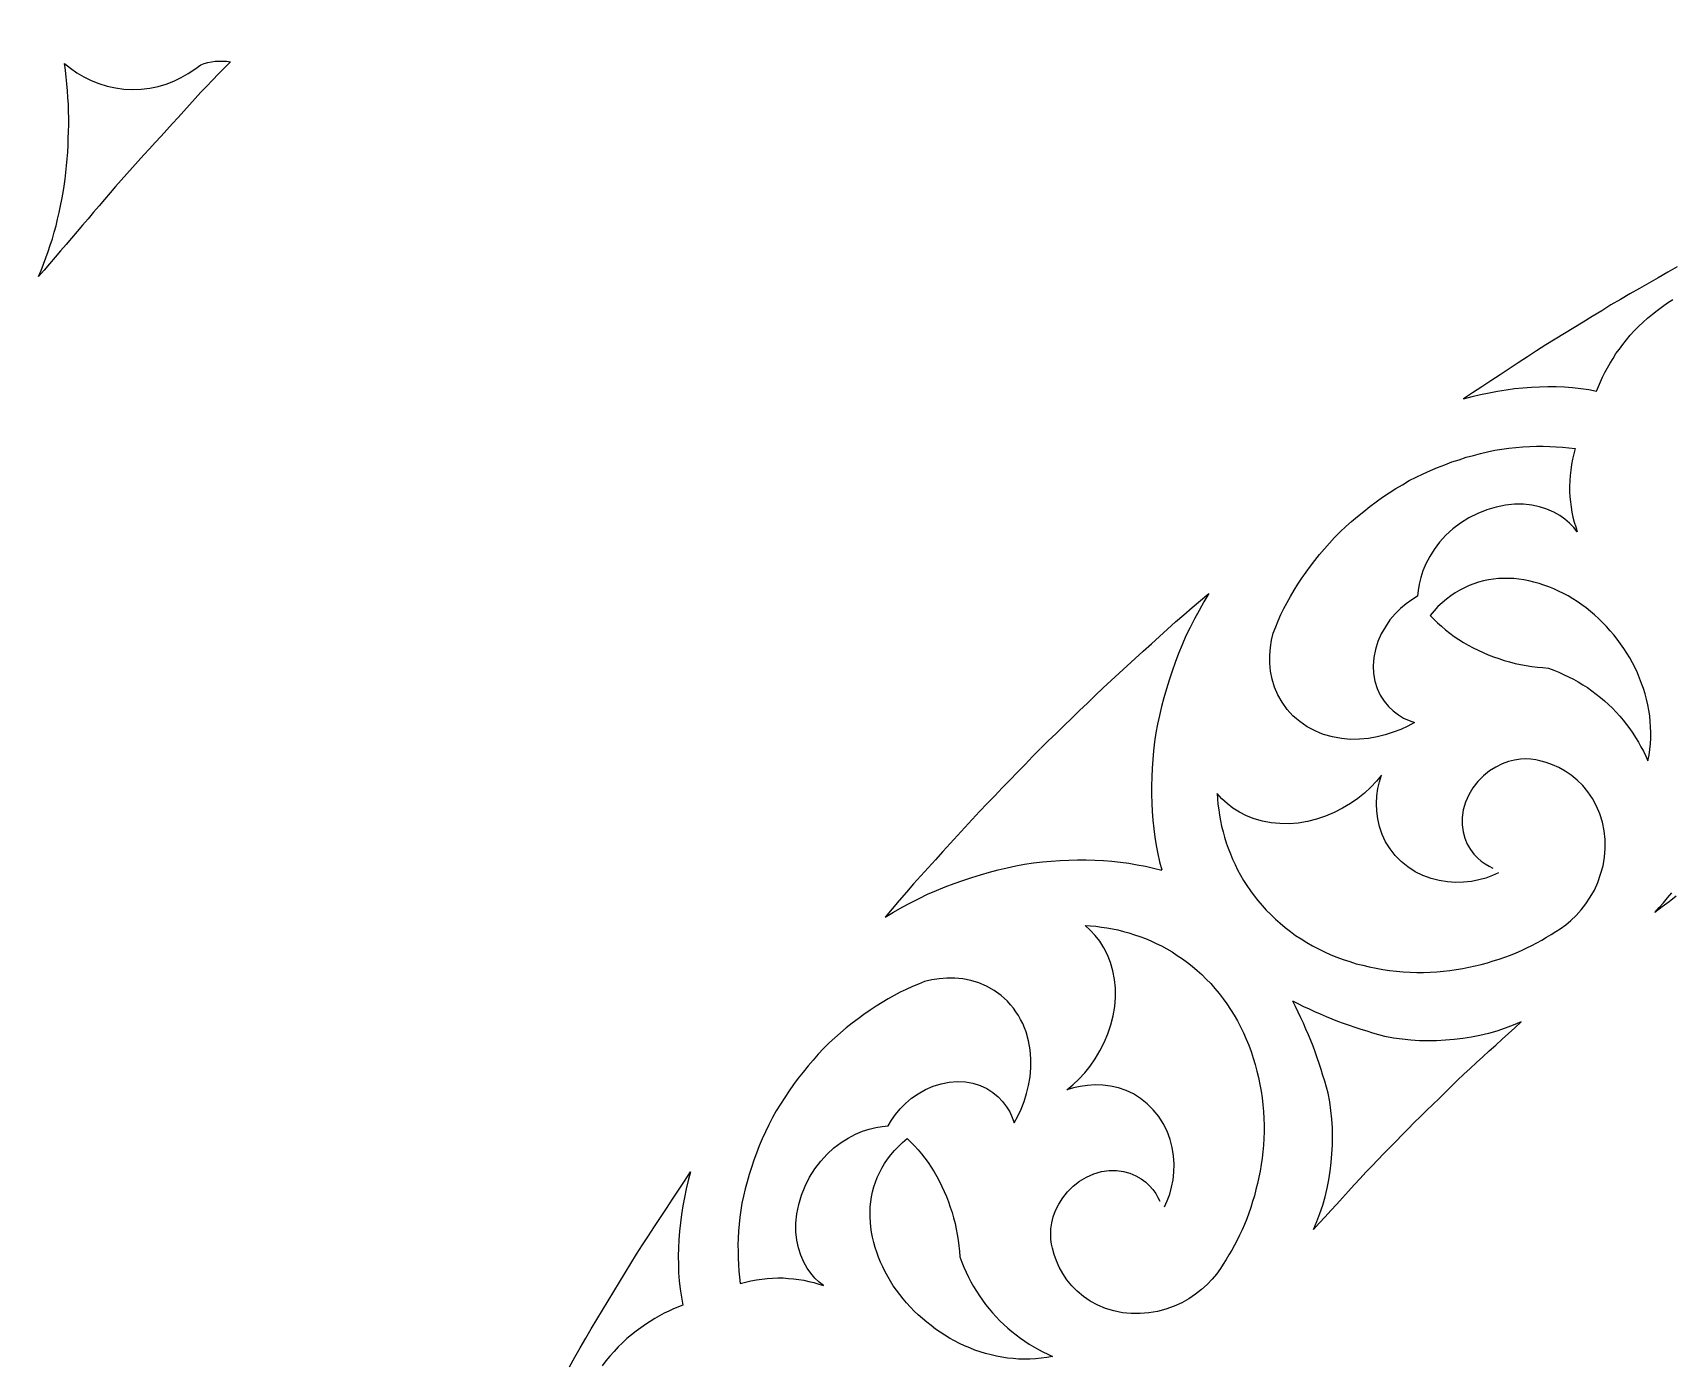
# Model space of a CAD drawing. Extents: x -1903 to -234, y -575 to 545.
# Drawn here: x -1690.4 to -1504.9, y 149.1 to 299.6 of the extents above; entities that cross this region are included whole.
import ezdxf

# ---------------------------------------------------------------- set-up
doc = ezdxf.new("R2010")
doc.units = 0
doc.layers.add('LAYER_1', color=18, linetype='CONTINUOUS')

msp = doc.modelspace()

# ---------------------------------------------------------------- linework, layer by layer
at = {"layer": 'LAYER_1'}
msp.add_lwpolyline([(-1342.91, 545.22, 0.414214), (-1902.91, -14.78, 0.414214), (-1342.91, -574.78, 0.414214), (-782.91, -14.78, 0.414214)], format="xyb", close=True, dxfattribs=at)
for points in [[(-1689.71, 271.98), (-1689.42, 272.69), (-1689.14, 273.4), (-1688.88, 274.11), (-1688.62, 274.83), (-1688.38, 275.56), (-1688.15, 276.28), (-1687.94, 277.02), (-1687.73, 277.75), (-1687.55, 278.49), (-1687.37, 279.24), (-1687.22, 279.99), (-1687.06, 280.74), (-1686.94, 281.5), (-1686.81, 282.25), (-1686.71, 283.02), (-1686.61, 283.78), (-1686.53, 284.55), (-1686.46, 285.32), (-1686.41, 286.09), (-1686.36, 286.87), (-1686.34, 287.64), (-1686.31, 288.41), (-1686.3, 289.18), (-1686.29, 289.95), (-1686.31, 290.72), (-1686.33, 291.49), (-1686.38, 292.27), (-1686.42, 293.04), (-1686.5, 293.82), (-1686.57, 294.59), (-1686.67, 295.37), (-1686.77, 296.14), (-1686.1, 295.59), (-1685.37, 295.07), (-1684.59, 294.61), (-1683.75, 294.2), (-1682.87, 293.85), (-1681.95, 293.57), (-1681, 293.36), (-1680.03, 293.23), (-1679.05, 293.19), (-1678.07, 293.22), (-1677.11, 293.34), (-1676.16, 293.53), (-1675.25, 293.8), (-1674.37, 294.14), (-1673.54, 294.54), (-1672.77, 294.99), (-1672.02, 295.48), (-1671.34, 296), (-1670.93, 296.14), (-1670.52, 296.24), (-1670.1, 296.32), (-1669.68, 296.38), (-1669.26, 296.41), (-1668.83, 296.41), (-1668.41, 296.38), (-1667.98, 296.33), (-1668.65, 295.64), (-1669.32, 294.95), (-1669.99, 294.26), (-1670.66, 293.57), (-1671.31, 292.87), (-1671.96, 292.16), (-1672.6, 291.45), (-1673.25, 290.74), (-1673.9, 290.03), (-1674.54, 289.32), (-1675.19, 288.61), (-1675.83, 287.9), (-1676.48, 287.19), (-1677.13, 286.48), (-1677.77, 285.77), (-1678.42, 285.06), (-1679.06, 284.35), (-1679.71, 283.64), (-1680.36, 282.93), (-1680.98, 282.2), (-1681.61, 281.47), (-1682.23, 280.74), (-1682.85, 280.01), (-1683.48, 279.28), (-1684.1, 278.55), (-1684.72, 277.82), (-1685.35, 277.09), (-1685.97, 276.36), (-1686.59, 275.63), (-1687.22, 274.9), (-1687.84, 274.17), (-1688.46, 273.44), (-1689.09, 272.71)], [(-1533.79, 221.46), (-1534.54, 221.05), (-1535.34, 220.68), (-1536.2, 220.35), (-1537.1, 220.07), (-1538.04, 219.83), (-1539.01, 219.65), (-1540.01, 219.56), (-1541.04, 219.55), (-1542.07, 219.64), (-1543.09, 219.83), (-1544.09, 220.11), (-1544.57, 220.3), (-1545.05, 220.5), (-1545.51, 220.74), (-1545.96, 220.98), (-1546.38, 221.27), (-1546.8, 221.56), (-1547.18, 221.89), (-1547.56, 222.22), (-1548.23, 222.95), (-1548.8, 223.75), (-1549.28, 224.59), (-1549.65, 225.47), (-1549.92, 226.37), (-1550.09, 227.28), (-1550.18, 228.18), (-1550.18, 229.08), (-1550.11, 229.95), (-1549.98, 230.79), (-1549.79, 231.6), (-1549.51, 232.3), (-1549.23, 232.99), (-1548.92, 233.69), (-1548.59, 234.38), (-1548.21, 235.07), (-1547.84, 235.75), (-1547.42, 236.44), (-1547, 237.12), (-1546.54, 237.8), (-1546.08, 238.48), (-1545.58, 239.16), (-1545.08, 239.83), (-1544.54, 240.49), (-1544, 241.15), (-1543.42, 241.8), (-1542.84, 242.44), (-1542.21, 243.05), (-1541.58, 243.66), (-1540.92, 244.24), (-1540.25, 244.82), (-1539.55, 245.38), (-1538.86, 245.93), (-1538.13, 246.46), (-1537.41, 246.98), (-1536.66, 247.47), (-1535.92, 247.96), (-1535.15, 248.41), (-1534.38, 248.87), (-1533.59, 249.26), (-1532.79, 249.65), (-1531.98, 250.01), (-1531.18, 250.36), (-1530.36, 250.67), (-1529.55, 250.98), (-1528.74, 251.24), (-1527.92, 251.51), (-1527.11, 251.73), (-1526.3, 251.96), (-1525.5, 252.13), (-1524.7, 252.31), (-1523.89, 252.44), (-1523.09, 252.55), (-1522.3, 252.63), (-1521.51, 252.7), (-1520.74, 252.73), (-1519.96, 252.77), (-1519.21, 252.76), (-1518.46, 252.75), (-1517.73, 252.71), (-1517.01, 252.66), (-1516.3, 252.59), (-1515.6, 252.51), (-1515.75, 251.9), (-1515.89, 251.29), (-1515.99, 250.68), (-1516.09, 250.07), (-1516.15, 249.46), (-1516.2, 248.85), (-1516.21, 248.25), (-1516.21, 247.64), (-1516.17, 247.05), (-1516.13, 246.45), (-1516.05, 245.87), (-1515.96, 245.29), (-1515.83, 244.73), (-1515.7, 244.16), (-1515.52, 243.62), (-1515.35, 243.07), (-1515.74, 243.56), (-1516.21, 244.04), (-1516.74, 244.49), (-1517.34, 244.92), (-1518.02, 245.3), (-1518.78, 245.64), (-1519.61, 245.91), (-1520.5, 246.1), (-1521.45, 246.19), (-1522.45, 246.19), (-1523.48, 246.09), (-1524.53, 245.88), (-1525.58, 245.57), (-1526.62, 245.15), (-1527.62, 244.64), (-1528.57, 244.05), (-1529.45, 243.39), (-1530.25, 242.67), (-1530.95, 241.89), (-1531.55, 241.08), (-1532.07, 240.26), (-1532.49, 239.45), (-1532.83, 238.66), (-1533.09, 237.88), (-1533.27, 237.14), (-1533.38, 236.43), (-1533.44, 235.76), (-1534.09, 235.37), (-1534.74, 234.91), (-1535.38, 234.38), (-1536, 233.78), (-1536.57, 233.08), (-1537.09, 232.32), (-1537.55, 231.51), (-1537.93, 230.64), (-1538.21, 229.74), (-1538.4, 228.82), (-1538.47, 227.9), (-1538.43, 227), (-1538.27, 226.14), (-1538.02, 225.32), (-1537.67, 224.57), (-1537.24, 223.89), (-1536.75, 223.29), (-1536.2, 222.77), (-1535.62, 222.33), (-1535.02, 221.97), (-1534.41, 221.68)], [(-1507.34, 217.13), (-1507.21, 217.77), (-1507.12, 218.4), (-1507.05, 219.04), (-1507.02, 219.68), (-1507.01, 220.32), (-1507.03, 220.96), (-1507.07, 221.59), (-1507.14, 222.22), (-1507.23, 222.85), (-1507.35, 223.47), (-1507.49, 224.09), (-1507.66, 224.7), (-1507.84, 225.31), (-1508.05, 225.9), (-1508.28, 226.5), (-1508.53, 227.08), (-1508.8, 227.65), (-1509.09, 228.22), (-1509.4, 228.78), (-1509.73, 229.32), (-1510.07, 229.85), (-1510.43, 230.38), (-1510.81, 230.89), (-1511.2, 231.38), (-1511.61, 231.86), (-1512.03, 232.33), (-1512.47, 232.79), (-1512.92, 233.22), (-1513.38, 233.65), (-1513.86, 234.05), (-1514.34, 234.44), (-1514.84, 234.81), (-1515.35, 235.16), (-1515.86, 235.49), (-1516.39, 235.8), (-1516.92, 236.09), (-1517.46, 236.36), (-1518.01, 236.61), (-1518.56, 236.84), (-1519.12, 237.04), (-1519.68, 237.22), (-1520.25, 237.38), (-1520.82, 237.51), (-1521.39, 237.62), (-1521.97, 237.7), (-1522.55, 237.76), (-1523.12, 237.79), (-1523.7, 237.79), (-1524.27, 237.76), (-1524.84, 237.71), (-1525.41, 237.63), (-1525.98, 237.52), (-1526.53, 237.37), (-1527.08, 237.19), (-1527.61, 236.98), (-1528.14, 236.73), (-1528.67, 236.46), (-1529.18, 236.15), (-1529.69, 235.81), (-1530.18, 235.43), (-1530.66, 235.03), (-1531.13, 234.59), (-1531.58, 234.11), (-1532.02, 233.6), (-1531.6, 233.18), (-1531.18, 232.76), (-1530.72, 232.36), (-1530.26, 231.96), (-1529.77, 231.59), (-1529.28, 231.22), (-1528.77, 230.88), (-1528.25, 230.54), (-1527.7, 230.23), (-1527.16, 229.92), (-1526.59, 229.65), (-1526.02, 229.38), (-1525.43, 229.14), (-1524.84, 228.9), (-1524.24, 228.7), (-1523.63, 228.49), (-1523.01, 228.33), (-1522.39, 228.16), (-1521.77, 228.04), (-1521.14, 227.91), (-1520.51, 227.82), (-1519.87, 227.73), (-1519.24, 227.68), (-1518.6, 227.61), (-1518.02, 227.39), (-1517.45, 227.17), (-1516.89, 226.91), (-1516.33, 226.65), (-1515.78, 226.36), (-1515.24, 226.07), (-1514.72, 225.74), (-1514.2, 225.41), (-1513.7, 225.05), (-1513.2, 224.69), (-1512.72, 224.3), (-1512.25, 223.91), (-1511.81, 223.49), (-1511.36, 223.07), (-1510.94, 222.63), (-1510.53, 222.18), (-1510.14, 221.71), (-1509.76, 221.24), (-1509.4, 220.75), (-1509.05, 220.26), (-1508.73, 219.75), (-1508.41, 219.25), (-1508.13, 218.72), (-1507.84, 218.2), (-1507.59, 217.66)], [(-1579.15, 176.1), (-1578.74, 176.85), (-1578.37, 177.65), (-1578.04, 178.5), (-1577.76, 179.41), (-1577.52, 180.35), (-1577.35, 181.32), (-1577.25, 182.32), (-1577.25, 183.35), (-1577.33, 184.38), (-1577.52, 185.4), (-1577.8, 186.4), (-1578, 186.88), (-1578.19, 187.36), (-1578.43, 187.81), (-1578.67, 188.27), (-1578.96, 188.69), (-1579.25, 189.11), (-1579.58, 189.49), (-1579.91, 189.87), (-1580.64, 190.54), (-1581.44, 191.11), (-1582.28, 191.58), (-1583.16, 191.95), (-1584.06, 192.22), (-1584.97, 192.4), (-1585.87, 192.49), (-1586.77, 192.49), (-1587.64, 192.42), (-1588.49, 192.29), (-1589.3, 192.1), (-1589.99, 191.82), (-1590.68, 191.54), (-1591.38, 191.22), (-1592.07, 190.9), (-1592.76, 190.52), (-1593.45, 190.15), (-1594.13, 189.73), (-1594.81, 189.31), (-1595.49, 188.85), (-1596.18, 188.39), (-1596.85, 187.89), (-1597.52, 187.39), (-1598.18, 186.85), (-1598.84, 186.31), (-1599.49, 185.73), (-1600.13, 185.15), (-1600.75, 184.52), (-1601.35, 183.89), (-1601.93, 183.22), (-1602.51, 182.56), (-1603.07, 181.86), (-1603.62, 181.16), (-1604.15, 180.44), (-1604.67, 179.72), (-1605.16, 178.97), (-1605.65, 178.22), (-1606.11, 177.46), (-1606.56, 176.69), (-1606.95, 175.89), (-1607.34, 175.1), (-1607.7, 174.29), (-1608.05, 173.48), (-1608.36, 172.67), (-1608.67, 171.86), (-1608.94, 171.04), (-1609.2, 170.23), (-1609.43, 169.42), (-1609.65, 168.61), (-1609.83, 167.81), (-1610.01, 167), (-1610.13, 166.2), (-1610.24, 165.4), (-1610.32, 164.61), (-1610.39, 163.82), (-1610.42, 163.04), (-1610.46, 162.27), (-1610.45, 161.52), (-1610.44, 160.77), (-1610.4, 160.04), (-1610.36, 159.31), (-1610.28, 158.61), (-1610.2, 157.91), (-1609.59, 158.06), (-1608.98, 158.2), (-1608.37, 158.3), (-1607.76, 158.4), (-1607.15, 158.46), (-1606.54, 158.51), (-1605.94, 158.52), (-1605.34, 158.52), (-1604.74, 158.48), (-1604.15, 158.44), (-1603.57, 158.36), (-1602.98, 158.27), (-1602.42, 158.14), (-1601.85, 158), (-1601.31, 157.83), (-1600.77, 157.66), (-1601.25, 158.05), (-1601.73, 158.51), (-1602.18, 159.05), (-1602.61, 159.65), (-1603, 160.33), (-1603.33, 161.09), (-1603.6, 161.92), (-1603.79, 162.81), (-1603.89, 163.76), (-1603.89, 164.75), (-1603.78, 165.78), (-1603.57, 166.84), (-1603.26, 167.89), (-1602.84, 168.93), (-1602.34, 169.93), (-1601.74, 170.88), (-1601.08, 171.76), (-1600.36, 172.56), (-1599.58, 173.26), (-1598.77, 173.86), (-1597.96, 174.38), (-1597.15, 174.8), (-1596.35, 175.14), (-1595.57, 175.4), (-1594.83, 175.58), (-1594.12, 175.69), (-1593.45, 175.75), (-1593.06, 176.4), (-1592.6, 177.05), (-1592.08, 177.69), (-1591.47, 178.31), (-1590.78, 178.88), (-1590.02, 179.4), (-1589.2, 179.86), (-1588.33, 180.24), (-1587.43, 180.52), (-1586.51, 180.7), (-1585.59, 180.77), (-1584.69, 180.73), (-1583.83, 180.58), (-1583.01, 180.33), (-1582.26, 179.98), (-1581.58, 179.55), (-1580.98, 179.06), (-1580.46, 178.51), (-1580.02, 177.93), (-1579.66, 177.33), (-1579.37, 176.71)], [(-1574.82, 149.64), (-1575.46, 149.52), (-1576.1, 149.43), (-1576.74, 149.36), (-1577.38, 149.32), (-1578.01, 149.32), (-1578.65, 149.33), (-1579.28, 149.38), (-1579.91, 149.45), (-1580.54, 149.54), (-1581.16, 149.66), (-1581.78, 149.8), (-1582.39, 149.96), (-1583, 150.15), (-1583.6, 150.36), (-1584.19, 150.59), (-1584.77, 150.84), (-1585.35, 151.11), (-1585.91, 151.4), (-1586.47, 151.71), (-1587.01, 152.03), (-1587.55, 152.38), (-1588.07, 152.74), (-1588.58, 153.12), (-1589.07, 153.51), (-1589.56, 153.92), (-1590.03, 154.34), (-1590.48, 154.78), (-1590.92, 155.23), (-1591.34, 155.69), (-1591.74, 156.16), (-1592.13, 156.65), (-1592.5, 157.15), (-1592.85, 157.65), (-1593.18, 158.17), (-1593.49, 158.69), (-1593.78, 159.23), (-1594.05, 159.77), (-1594.3, 160.32), (-1594.53, 160.87), (-1594.73, 161.43), (-1594.91, 161.99), (-1595.07, 162.56), (-1595.2, 163.13), (-1595.31, 163.7), (-1595.39, 164.28), (-1595.45, 164.85), (-1595.48, 165.43), (-1595.48, 166), (-1595.46, 166.58), (-1595.4, 167.15), (-1595.32, 167.72), (-1595.21, 168.28), (-1595.07, 168.84), (-1594.88, 169.38), (-1594.67, 169.92), (-1594.42, 170.45), (-1594.15, 170.98), (-1593.84, 171.49), (-1593.5, 171.99), (-1593.12, 172.49), (-1592.72, 172.97), (-1592.28, 173.43), (-1591.8, 173.89), (-1591.3, 174.33), (-1590.87, 173.91), (-1590.45, 173.48), (-1590.05, 173.03), (-1589.65, 172.57), (-1589.28, 172.08), (-1588.91, 171.59), (-1588.57, 171.07), (-1588.23, 170.56), (-1587.92, 170.01), (-1587.62, 169.46), (-1587.34, 168.9), (-1587.07, 168.33), (-1586.83, 167.74), (-1586.59, 167.15), (-1586.39, 166.54), (-1586.19, 165.94), (-1586.02, 165.32), (-1585.86, 164.7), (-1585.73, 164.07), (-1585.6, 163.45), (-1585.51, 162.81), (-1585.42, 162.18), (-1585.37, 161.55), (-1585.31, 160.91), (-1585.08, 160.33), (-1584.86, 159.75), (-1584.6, 159.19), (-1584.34, 158.63), (-1584.05, 158.09), (-1583.76, 157.55), (-1583.43, 157.03), (-1583.1, 156.5), (-1582.74, 156), (-1582.39, 155.51), (-1582, 155.03), (-1581.6, 154.56), (-1581.19, 154.11), (-1580.77, 153.67), (-1580.32, 153.25), (-1579.88, 152.84), (-1579.41, 152.45), (-1578.94, 152.07), (-1578.45, 151.71), (-1577.96, 151.36), (-1577.45, 151.04), (-1576.94, 150.72), (-1576.41, 150.43), (-1575.89, 150.15), (-1575.35, 149.9)]]:
    msp.add_lwpolyline(points, close=True, dxfattribs=at)
for points in [[(-1504.01, 273.09), (-1505.09, 272.47), (-1506.16, 271.86), (-1507.24, 271.25), (-1508.31, 270.63), (-1509.39, 270.02), (-1510.46, 269.41), (-1511.53, 268.77), (-1512.58, 268.12), (-1513.64, 267.48), (-1514.69, 266.83), (-1515.75, 266.18), (-1516.8, 265.54), (-1517.86, 264.89), (-1518.91, 264.24), (-1519.96, 263.59), (-1520.99, 262.91), (-1522.03, 262.23), (-1523.06, 261.55), (-1524.1, 260.87), (-1525.13, 260.19), (-1526.17, 259.51), (-1527.2, 258.83), (-1528.24, 258.15), (-1527.27, 258.41), (-1526.3, 258.63), (-1525.34, 258.83), (-1524.37, 259.01), (-1523.41, 259.16), (-1522.46, 259.29), (-1521.5, 259.38), (-1520.55, 259.46), (-1519.61, 259.51), (-1518.67, 259.53), (-1517.74, 259.52), (-1516.81, 259.49), (-1515.89, 259.41), (-1514.96, 259.31), (-1514.05, 259.18), (-1513.15, 259.02), (-1512.73, 260.07), (-1512.48, 260.6), (-1512.22, 261.13), (-1511.93, 261.66), (-1511.63, 262.19), (-1511.29, 262.72), (-1510.96, 263.26), (-1510.57, 263.78), (-1510.19, 264.31), (-1509.77, 264.83), (-1509.34, 265.35), (-1508.88, 265.85), (-1508.4, 266.34), (-1507.89, 266.81), (-1507.38, 267.28), (-1506.83, 267.72), (-1506.28, 268.16), (-1505.7, 268.58), (-1505.12, 269), (-1504.51, 269.39)], [(-1576.18, 218.51), (-1575.3, 219.37), (-1574.41, 220.23), (-1573.52, 221.09), (-1572.63, 221.95), (-1571.75, 222.81), (-1570.86, 223.67), (-1569.97, 224.53), (-1569.08, 225.39), (-1568.18, 226.23), (-1567.27, 227.06), (-1566.35, 227.89), (-1565.44, 228.73), (-1564.52, 229.56), (-1563.61, 230.39), (-1562.69, 231.22), (-1561.78, 232.05), (-1560.86, 232.88), (-1559.92, 233.68), (-1558.98, 234.48), (-1558.04, 235.29), (-1557.1, 236.09), (-1557.67, 235.13), (-1558.21, 234.17), (-1558.73, 233.21), (-1559.22, 232.24), (-1559.69, 231.27), (-1560.12, 230.27), (-1560.53, 229.27), (-1560.91, 228.27), (-1561.27, 227.27), (-1561.6, 226.27), (-1561.91, 225.27), (-1562.19, 224.27), (-1562.45, 223.27), (-1562.69, 222.27), (-1562.9, 221.27), (-1563.09, 220.28), (-1563.24, 219.28), (-1563.36, 218.27), (-1563.46, 217.27), (-1563.53, 216.27), (-1563.57, 215.28), (-1563.59, 214.29), (-1563.59, 213.31), (-1563.56, 212.33), (-1563.51, 211.36), (-1563.43, 210.39), (-1563.33, 209.43), (-1563.2, 208.48), (-1563.05, 207.53), (-1562.87, 206.6), (-1562.67, 205.67), (-1562.44, 204.75)], [(-1576.2, 218.49), (-1577.06, 217.6), (-1577.92, 216.72), (-1578.78, 215.83), (-1579.64, 214.94), (-1580.5, 214.05), (-1581.36, 213.17), (-1582.22, 212.28), (-1583.08, 211.39), (-1583.92, 210.49), (-1584.75, 209.57), (-1585.59, 208.66), (-1586.42, 207.74), (-1587.25, 206.83), (-1588.08, 205.92), (-1588.91, 205), (-1589.75, 204.09), (-1590.57, 203.17), (-1591.37, 202.23), (-1592.18, 201.29), (-1592.98, 200.35), (-1593.78, 199.41), (-1592.82, 199.97), (-1591.86, 200.52), (-1590.9, 201.03), (-1589.93, 201.53), (-1588.96, 202), (-1587.96, 202.43), (-1586.96, 202.84), (-1585.96, 203.22), (-1584.96, 203.57), (-1583.96, 203.91), (-1582.96, 204.22), (-1581.96, 204.5), (-1580.96, 204.76), (-1579.96, 205), (-1578.97, 205.21), (-1577.97, 205.4), (-1576.97, 205.55), (-1575.96, 205.67), (-1574.96, 205.76), (-1573.96, 205.84), (-1572.97, 205.88), (-1571.98, 205.9), (-1571, 205.9), (-1570.02, 205.87), (-1569.05, 205.82), (-1568.08, 205.74), (-1567.12, 205.64), (-1566.17, 205.51), (-1565.23, 205.35), (-1564.29, 205.18), (-1563.36, 204.97), (-1562.44, 204.74)], [(-1524.27, 204.42), (-1524.97, 204.11), (-1525.71, 203.84), (-1526.51, 203.62), (-1527.35, 203.46), (-1528.22, 203.37), (-1529.13, 203.34), (-1530.05, 203.4), (-1530.99, 203.55), (-1531.92, 203.79), (-1532.83, 204.13), (-1533.7, 204.56), (-1534.53, 205.09), (-1535.29, 205.7), (-1535.97, 206.38), (-1536.56, 207.14), (-1537.06, 207.94), (-1537.46, 208.79), (-1537.76, 209.66), (-1537.96, 210.54), (-1538.07, 211.43), (-1538.1, 212.3), (-1538.05, 213.15), (-1537.93, 213.97), (-1537.75, 214.75), (-1537.52, 215.5), (-1538.09, 214.8), (-1538.73, 214.12), (-1539.44, 213.47), (-1540.22, 212.85), (-1541.06, 212.27), (-1541.95, 211.74), (-1542.89, 211.26), (-1543.87, 210.84), (-1544.88, 210.5), (-1545.92, 210.24), (-1546.96, 210.07), (-1548.01, 209.99), (-1549.04, 210), (-1550.05, 210.1), (-1551.03, 210.29), (-1551.95, 210.56), (-1552.82, 210.9), (-1553.63, 211.31), (-1554.37, 211.77), (-1555.03, 212.28), (-1555.63, 212.83), (-1556.16, 213.41), (-1556.12, 212.81), (-1556.07, 212.2), (-1555.98, 211.58), (-1555.9, 210.96), (-1555.77, 210.33), (-1555.65, 209.71), (-1555.49, 209.08), (-1555.32, 208.46), (-1555.12, 207.83), (-1554.91, 207.21), (-1554.66, 206.59), (-1554.42, 205.97), (-1554.12, 205.36), (-1553.83, 204.75), (-1553.5, 204.16), (-1553.16, 203.56), (-1552.78, 202.98), (-1552.39, 202.4), (-1551.97, 201.84), (-1551.54, 201.28), (-1551.07, 200.74), (-1550.59, 200.21), (-1550.08, 199.7), (-1549.56, 199.19), (-1549.01, 198.71), (-1548.45, 198.23), (-1547.85, 197.79), (-1547.26, 197.34), (-1546.63, 196.94), (-1546, 196.53), (-1545.34, 196.17), (-1544.67, 195.8), (-1543.98, 195.48), (-1543.29, 195.15), (-1542.58, 194.88), (-1541.87, 194.6), (-1541.13, 194.37), (-1540.4, 194.13), (-1539.65, 193.95), (-1538.91, 193.76), (-1538.15, 193.62), (-1537.38, 193.47), (-1536.61, 193.37), (-1535.84, 193.27), (-1535.07, 193.21), (-1534.3, 193.16), (-1533.54, 193.15), (-1532.78, 193.14), (-1532.02, 193.17), (-1531.27, 193.2), (-1530.52, 193.28), (-1529.78, 193.35), (-1529.06, 193.47), (-1528.33, 193.58), (-1527.63, 193.74), (-1526.92, 193.89), (-1526.23, 194.06), (-1525.53, 194.24), (-1524.86, 194.44), (-1524.19, 194.64), (-1523.54, 194.88), (-1522.9, 195.11), (-1522.28, 195.37), (-1521.66, 195.63), (-1521.07, 195.92), (-1520.48, 196.2), (-1519.92, 196.51), (-1519.36, 196.81), (-1518.83, 197.13), (-1518.3, 197.45), (-1517.79, 197.78), (-1517.27, 198.1), (-1516.66, 198.54), (-1516.06, 199.03), (-1515.47, 199.59), (-1514.9, 200.22), (-1514.36, 200.91), (-1513.87, 201.66), (-1513.41, 202.48), (-1513.02, 203.35), (-1512.7, 204.27), (-1512.43, 205.22), (-1512.26, 206.19), (-1512.17, 207.19), (-1512.18, 208.19), (-1512.28, 209.19), (-1512.48, 210.17), (-1512.77, 211.11), (-1513.15, 212), (-1513.61, 212.84), (-1514.13, 213.61), (-1514.71, 214.31), (-1515.35, 214.93), (-1516.02, 215.48), (-1516.71, 215.95), (-1517.42, 216.35), (-1518.14, 216.67), (-1518.86, 216.93), (-1519.58, 217.13), (-1520.06, 217.23), (-1520.59, 217.3), (-1521.17, 217.33), (-1521.79, 217.3), (-1522.45, 217.21), (-1523.15, 217.04), (-1523.85, 216.78), (-1524.57, 216.42), (-1525.29, 215.97), (-1525.97, 215.42), (-1526.61, 214.78), (-1527.17, 214.05), (-1527.65, 213.26), (-1528.01, 212.43), (-1528.26, 211.57), (-1528.39, 210.71), (-1528.4, 209.88), (-1528.29, 209.08), (-1528.09, 208.34), (-1527.81, 207.67), (-1527.46, 207.08), (-1527.08, 206.56), (-1526.66, 206.11), (-1526.22, 205.74), (-1525.78, 205.43), (-1525.34, 205.17), (-1524.91, 204.97)], [(-1504.13, 201.77), (-1504.94, 201.16), (-1505.74, 200.56), (-1506.55, 199.95), (-1506.06, 200.5), (-1505.57, 201.04), (-1505.11, 201.6), (-1504.64, 202.16)], [(-1562.11, 166.58), (-1561.8, 167.28), (-1561.53, 168.02), (-1561.32, 168.82), (-1561.15, 169.65), (-1561.06, 170.53), (-1561.04, 171.43), (-1561.1, 172.36), (-1561.24, 173.3), (-1561.49, 174.23), (-1561.82, 175.14), (-1562.26, 176.01), (-1562.78, 176.83), (-1563.39, 177.59), (-1564.08, 178.27), (-1564.83, 178.87), (-1565.64, 179.37), (-1566.48, 179.77), (-1567.35, 180.07), (-1568.24, 180.27), (-1569.12, 180.38), (-1569.99, 180.41), (-1570.84, 180.35), (-1571.66, 180.23), (-1572.44, 180.05), (-1573.19, 179.83), (-1572.49, 180.4), (-1571.82, 181.04), (-1571.16, 181.75), (-1570.54, 182.53), (-1569.96, 183.36), (-1569.43, 184.26), (-1568.95, 185.2), (-1568.53, 186.18), (-1568.19, 187.19), (-1567.93, 188.22), (-1567.76, 189.27), (-1567.68, 190.32), (-1567.69, 191.35), (-1567.8, 192.36), (-1567.98, 193.33), (-1568.25, 194.26), (-1568.59, 195.13), (-1569, 195.93), (-1569.46, 196.67), (-1569.98, 197.34), (-1570.53, 197.94), (-1571.1, 198.47), (-1570.5, 198.42), (-1569.89, 198.38), (-1569.27, 198.29), (-1568.65, 198.21), (-1568.02, 198.08), (-1567.4, 197.96), (-1566.77, 197.79), (-1566.15, 197.63), (-1565.52, 197.42), (-1564.9, 197.22), (-1564.28, 196.97), (-1563.67, 196.72), (-1563.06, 196.43), (-1562.45, 196.14), (-1561.85, 195.8), (-1561.25, 195.47), (-1560.67, 195.08), (-1560.09, 194.7), (-1559.53, 194.27), (-1558.97, 193.85), (-1558.43, 193.37), (-1557.9, 192.9), (-1557.39, 192.39), (-1556.88, 191.87), (-1556.4, 191.31), (-1555.92, 190.76), (-1555.48, 190.16), (-1555.04, 189.57), (-1554.63, 188.94), (-1554.22, 188.31), (-1553.86, 187.64), (-1553.49, 186.98), (-1553.17, 186.29), (-1552.85, 185.6), (-1552.57, 184.89), (-1552.29, 184.17), (-1552.06, 183.44), (-1551.83, 182.71), (-1551.64, 181.96), (-1551.46, 181.22), (-1551.31, 180.45), (-1551.16, 179.69), (-1551.06, 178.92), (-1550.96, 178.15), (-1550.91, 177.38), (-1550.85, 176.61), (-1550.84, 175.85), (-1550.83, 175.08), (-1550.86, 174.33), (-1550.9, 173.57), (-1550.97, 172.83), (-1551.05, 172.09), (-1551.16, 171.37), (-1551.28, 170.64), (-1551.43, 169.93), (-1551.58, 169.23), (-1551.76, 168.53), (-1551.93, 167.84), (-1552.13, 167.17), (-1552.34, 166.5), (-1552.57, 165.85), (-1552.8, 165.21), (-1553.07, 164.59), (-1553.33, 163.97), (-1553.61, 163.38), (-1553.89, 162.79), (-1554.2, 162.23), (-1554.5, 161.67), (-1554.83, 161.14), (-1555.14, 160.61), (-1555.47, 160.09), (-1555.79, 159.58), (-1556.23, 158.97), (-1556.73, 158.37), (-1557.29, 157.78), (-1557.91, 157.21), (-1558.6, 156.67), (-1559.35, 156.17), (-1560.17, 155.72), (-1561.04, 155.33), (-1561.96, 155), (-1562.91, 154.74), (-1563.89, 154.56), (-1564.88, 154.48), (-1565.89, 154.49), (-1566.88, 154.59), (-1567.86, 154.79), (-1568.8, 155.08), (-1569.69, 155.46), (-1570.53, 155.91), (-1571.3, 156.44), (-1572, 157.02), (-1572.63, 157.65), (-1573.17, 158.32), (-1573.64, 159.02), (-1574.04, 159.73), (-1574.36, 160.45), (-1574.62, 161.17), (-1574.82, 161.89), (-1574.92, 162.37), (-1574.99, 162.9), (-1575.02, 163.48), (-1574.99, 164.1), (-1574.9, 164.76), (-1574.73, 165.45), (-1574.47, 166.16), (-1574.11, 166.88), (-1573.66, 167.59), (-1573.11, 168.28), (-1572.47, 168.92), (-1571.74, 169.48), (-1570.95, 169.95), (-1570.12, 170.32), (-1569.26, 170.57), (-1568.4, 170.7), (-1567.57, 170.7), (-1566.78, 170.6), (-1566.04, 170.4), (-1565.37, 170.11), (-1564.77, 169.77), (-1564.25, 169.38), (-1563.81, 168.97), (-1563.43, 168.53), (-1563.12, 168.09), (-1562.86, 167.65), (-1562.66, 167.22)], [(-1533.84, 176.13), (-1534.52, 175.43), (-1535.2, 174.73), (-1535.88, 174.03), (-1536.57, 173.32), (-1537.25, 172.62), (-1537.93, 171.92), (-1538.61, 171.21), (-1539.29, 170.51), (-1539.96, 169.8), (-1540.62, 169.07), (-1541.28, 168.35), (-1541.94, 167.62), (-1542.6, 166.9), (-1543.26, 166.18), (-1543.92, 165.45), (-1544.58, 164.73), (-1545.24, 164), (-1544.85, 164.91), (-1544.5, 165.84), (-1544.19, 166.78), (-1543.92, 167.73), (-1543.69, 168.69), (-1543.5, 169.65), (-1543.34, 170.63), (-1543.23, 171.61), (-1543.15, 172.6), (-1543.1, 173.58), (-1543.08, 174.56), (-1543.1, 175.54), (-1543.16, 176.52), (-1543.26, 177.5), (-1543.4, 178.48), (-1543.58, 179.45), (-1543.77, 180.13), (-1543.96, 180.81), (-1544.16, 181.48), (-1544.36, 182.15), (-1544.59, 182.81), (-1544.81, 183.48), (-1545.05, 184.13), (-1545.29, 184.79), (-1545.55, 185.44), (-1545.81, 186.09), (-1546.09, 186.73), (-1546.36, 187.38), (-1546.66, 188.01), (-1546.96, 188.64), (-1547.27, 189.27), (-1547.58, 189.89)], [(-1533.83, 176.15), (-1533.12, 176.83), (-1532.42, 177.51), (-1531.72, 178.19), (-1531.01, 178.87), (-1530.31, 179.55), (-1529.61, 180.24), (-1528.9, 180.92), (-1528.2, 181.6), (-1527.49, 182.27), (-1526.77, 182.93), (-1526.04, 183.59), (-1525.32, 184.25), (-1524.59, 184.91), (-1523.87, 185.57), (-1523.14, 186.23), (-1522.42, 186.88), (-1521.69, 187.54), (-1522.61, 187.16), (-1523.53, 186.81), (-1524.47, 186.5), (-1525.42, 186.23), (-1526.38, 186), (-1527.35, 185.81), (-1528.32, 185.65), (-1529.3, 185.53), (-1530.29, 185.45), (-1531.28, 185.41), (-1532.25, 185.39), (-1533.23, 185.41), (-1534.21, 185.47), (-1535.19, 185.57), (-1536.17, 185.71), (-1537.15, 185.89), (-1537.82, 186.08), (-1538.5, 186.26), (-1539.17, 186.47), (-1539.84, 186.67), (-1540.5, 186.9), (-1541.17, 187.12), (-1541.83, 187.36), (-1542.48, 187.6), (-1543.13, 187.86), (-1543.78, 188.12), (-1544.43, 188.4), (-1545.07, 188.67), (-1545.7, 188.97), (-1546.33, 189.26), (-1546.96, 189.58), (-1547.58, 189.89)], [(-1629.55, 148.47), (-1628.94, 149.55), (-1628.32, 150.62), (-1627.71, 151.7), (-1627.1, 152.77), (-1626.46, 153.83), (-1625.82, 154.89), (-1625.17, 155.94), (-1624.52, 157), (-1623.88, 158.05), (-1623.23, 159.11), (-1622.58, 160.16), (-1621.94, 161.22), (-1621.28, 162.27), (-1620.6, 163.3), (-1619.92, 164.34), (-1619.24, 165.37), (-1618.56, 166.41), (-1617.88, 167.44), (-1617.21, 168.47), (-1616.53, 169.51), (-1615.85, 170.54), (-1616.1, 169.58), (-1616.32, 168.61), (-1616.53, 167.64), (-1616.7, 166.68), (-1616.85, 165.72), (-1616.98, 164.76), (-1617.08, 163.81), (-1617.15, 162.86), (-1617.2, 161.92), (-1617.22, 160.98), (-1617.21, 160.05), (-1617.18, 159.12), (-1617.1, 158.19), (-1617, 157.27), (-1616.87, 156.36), (-1616.71, 155.46), (-1617.76, 155.04), (-1618.29, 154.78), (-1618.82, 154.53), (-1619.35, 154.24), (-1619.89, 153.94), (-1620.42, 153.6), (-1620.95, 153.26), (-1621.48, 152.88), (-1622, 152.5), (-1622.52, 152.08), (-1623.04, 151.65), (-1623.54, 151.19), (-1624.03, 150.71), (-1624.5, 150.2), (-1624.97, 149.68), (-1625.41, 149.13), (-1625.86, 148.58)]]:
    msp.add_lwpolyline(points, dxfattribs=at)

doc.saveas('drawing.dxf')
